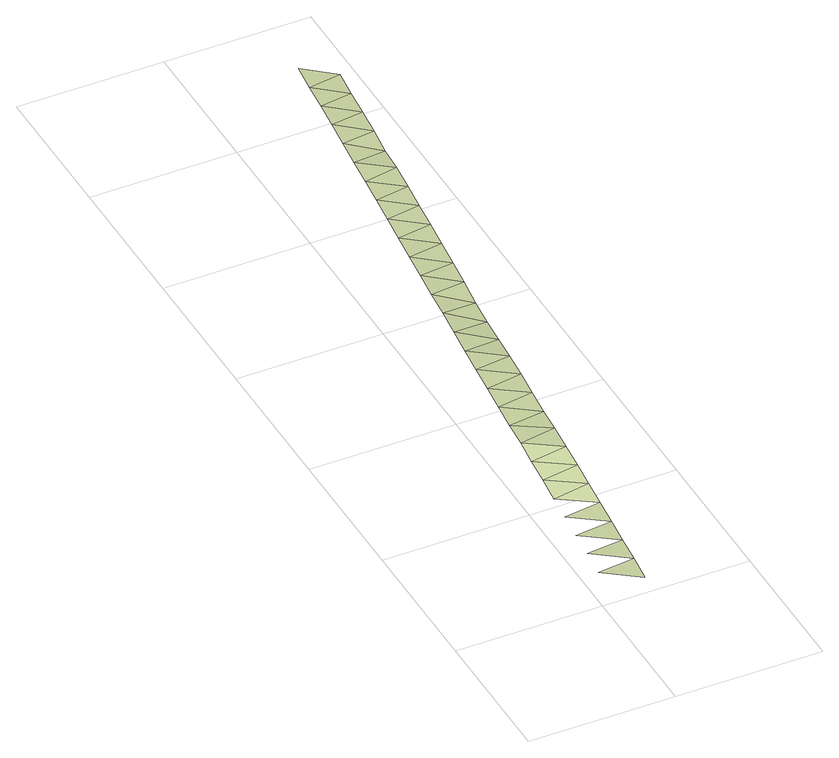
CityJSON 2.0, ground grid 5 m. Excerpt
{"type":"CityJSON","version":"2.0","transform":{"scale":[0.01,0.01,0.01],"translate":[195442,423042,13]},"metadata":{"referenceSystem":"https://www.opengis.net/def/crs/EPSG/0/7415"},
"CityObjects":{
"landuse1":{"type":"LandUse","attributes":{"3df_class":"Terrain","bgt_status":"bestaand","bgt_functie":"berm","relatievehoogteligging":0,"bgt_fysiekvoorkomen":"groenvoorziening","ondersteunendwegdeeloptalud":"false","plus_fysiekvoorkomen":"gras- en kruidachtigen","aantal_punten":0},"geometry":[{"type":"MultiSurface","lod":"1","boundaries":[[[0,1,2]],[[3,2,4]],[[5,4,6]],[[7,6,8]],[[9,10,11]],[[9,8,10]],[[11,12,13]],[[11,10,12]],[[13,14,15]],[[13,12,14]],[[15,16,17]],[[15,14,16]],[[17,18,19]],[[17,16,18]],[[19,20,21]],[[19,18,20]],[[21,22,23]],[[21,20,22]],[[23,24,25]],[[23,22,24]],[[25,26,27]],[[25,24,26]],[[27,28,29]],[[27,26,28]],[[29,30,31]],[[29,28,30]],[[31,32,33]],[[31,30,32]],[[33,34,35]],[[33,32,34]],[[35,36,37]],[[35,34,36]],[[37,38,39]],[[37,36,38]],[[39,40,41]],[[39,38,40]],[[41,42,43]],[[41,40,42]],[[43,44,45]],[[43,42,44]],[[45,46,47]],[[45,44,46]],[[47,48,49]],[[47,46,48]],[[49,50,51]],[[49,48,50]],[[51,52,53]],[[51,50,52]],[[53,54,55]],[[53,52,54]]]}]}
},
"vertices":[
[39,106,94],[161,33,83],[172,132,83],[50,205,94],[182,230,82],[61,303,90],[193,329,80],[72,401,89],[204,427,82],[83,499,87],[214,526,82],[94,598,86],[224,624,81],[105,696,85],[235,722,81],[117,794,85],[245,821,79],[128,893,78],[256,919,71],[139,991,77],[266,1018,70],[150,1089,77],[277,1116,69],[161,1188,77],[287,1215,67],[172,1286,77],[298,1313,58],[183,1384,77],[308,1412,52],[194,1482,77],[319,1510,54],[205,1581,77],[329,1609,61],[216,1679,77],[340,1707,63],[227,1777,77],[350,1805,65],[238,1875,77],[361,1904,66],[250,1974,77],[371,2002,68],[261,2072,77],[382,2101,68],[272,2170,77],[392,2199,68],[283,2269,77],[403,2298,60],[294,2367,78],[413,2396,64],[305,2465,78],[424,2495,64],[316,2563,78],[434,2593,65],[327,2662,77],[445,2692,65],[338,2760,77]
]}
